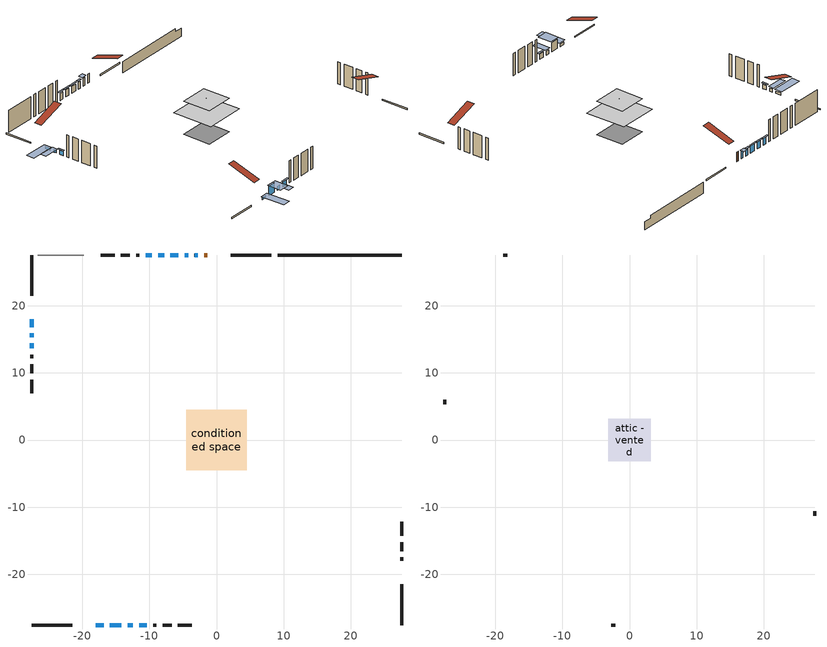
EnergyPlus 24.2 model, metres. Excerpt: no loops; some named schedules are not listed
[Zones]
conditioned space
 floor outside (Floor1 construction): -0.4,-0.4 -0.4,0.4 0.4,0.4 0.4,-0.4 z0.31
 floor adiabatic (AdiabaticFloorConstruction): -4.47,-4.47 -4.47,4.47 4.47,4.47 4.47,-4.47 z2.75
 floor foundation (Slab1 construction): -3.15,-3.15 -3.15,3.15 3.15,3.15 3.15,-3.15 z-2.13
 wall outside (RimJoist1 construction): 8.18,27.54 2.09,27.54 / -27.54,-27.54 -21.46,-27.54 / -27.54,27.54 -27.54,21.46 / 27.54,-27.54 27.54,-21.46 z0.31:0.61
 wall outside (AdiabaticWallConstruction 1): -1.4,27.54 -1.84,27.54 z0.31:2.34
 wall outside (AdiabaticWallConstruction): -2.77,27.54 -3.28,27.54 z0.31:2.04; -4.2,27.54 -4.76,27.54 / -7.79,27.54 -8.7,27.54 / -9.63,27.54 -10.55,27.54 z0.31:1.84; -5.69,27.54 -6.86,27.54 z0.31:1.83; -17.97,-27.54 -16.8,-27.54 / -27.54,17.97 -27.54,16.8 z0.31:0.84; -27.54,15.88 -27.54,15.31 z0.31:0.97; -15.87,-27.54 -14.15,-27.54 z0.31:2.37; -13.22,-27.54 -12.45,-27.54 / -27.54,14.39 -27.54,13.62 z0.31:1.23; -11.53,-27.54 -10.36,-27.54 z0.31:1.43
 wall outside (Wall1 construction): -11.47,27.54 -11.97,27.54 / -9.43,-27.54 -8.94,-27.54 / -27.54,12.7 -27.54,12.21 / 27.54,-17.97 27.54,-17.48 z0.31:5.19
 wall outside (Wall2 construction): -12.89,27.54 -14.24,27.54 / -8.01,-27.54 -6.66,-27.54 / -27.54,11.28 -27.54,9.93 / 27.54,-16.55 27.54,-15.2 z0.31:5.19
 wall outside (Wall3 construction): -15.17,27.54 -17.24,27.54 / -5.73,-27.54 -3.66,-27.54 / -27.54,9 -27.54,6.93 / 27.54,-14.27 27.54,-12.2 z0.31:5.19
 wall foundation (FoundationWall1 construction): 9.1,27.54,-2.13 9.1,27.54,0.31 25.7,27.54,0.31 25.7,27.54,-0.37 27.54,27.54,-0.37 27.54,27.54,-2.13
 wall adiabatic (Wall6 construction): -19.75,27.54 -26.62,27.54 z0.31:5.19
 window (WindowConstruction 9): -2.77,27.54 -3.28,27.54 z0.31:2.04
 window (WindowConstruction 7): -4.2,27.54 -4.76,27.54 z0.31:1.83
 window (WindowConstruction 8): -5.69,27.54 -6.86,27.54 z0.31:1.83
 window (WindowConstruction 10): -17.97,-27.54 -16.8,-27.54 z0.31:0.84
 window (WindowConstruction 11): -27.54,17.97 -27.54,16.8 z0.31:0.84
 window (WindowConstruction): -7.79,27.54 -8.7,27.54 z0.31:1.83
 window (WindowConstruction 1): -9.63,27.54 -10.55,27.54 z0.31:1.83
 window (WindowConstruction 2): -27.54,15.87 -27.54,15.32 z0.31:0.97
 window (WindowConstruction 3): -15.87,-27.54 -14.15,-27.54 z0.31:2.37
 window (WindowConstruction 4): -13.22,-27.54 -12.45,-27.54 z0.31:1.22
 window (WindowConstruction 5): -11.53,-27.54 -10.36,-27.54 z0.31:1.43
 window (WindowConstruction 6): -27.54,14.39 -27.54,13.63 z0.31:1.22
 door (Door): -1.4,27.54 -1.84,27.54 z0.31:2.34
 ceiling adiabatic (AdiabaticFloorConstruction): 4.47,-4.47 4.47,4.47 -4.47,4.47 -4.47,-4.47 z2.75
attic - vented
 floor to conditioned space (Floor2 construction Reversed): -3.15,-3.15 -3.15,3.15 3.15,3.15 3.15,-3.15 z5.19
 floor to conditioned space (Floor3 construction Reversed): -0.4,-0.4 -0.4,0.4 0.4,0.4 0.4,-0.4 z5.19
 wall outside (Wall4 construction): -18.17,27.54 -18.82,27.54 / -2.73,-27.54 -2.09,-27.54 / -27.54,6 -27.54,5.35 / 27.54,-11.27 27.54,-10.63 z0.31:5.19
 roof outside (Roof1 construction): -0.47,27.54,5.19 -0.47,21.36,7.25 1.16,21.36,7.25 1.16,27.54,5.19; -18.9,-27.54,5.19 -18.9,-21.36,7.25 -20.53,-21.36,7.25 -20.53,-27.54,5.19; -27.54,18.9,5.19 -21.36,18.9,7.25 -21.36,20.53,7.25 -27.54,20.53,5.19; 27.54,-18.9,5.19 21.36,-18.9,7.25 21.36,-20.53,7.25 27.54,-20.53,5.19
shading: -3.57,27.54 -2.47,27.54 -2.47,28.46 -3.57,28.46 z2.34; -5.06,27.54 -3.91,27.54 -3.91,27.84 -5.06,27.84 z2.13; -7.16,27.54 -5.39,27.54 -5.39,27.84 -7.16,27.84 z2.13; -16.5,-27.54 -18.27,-27.54 -18.27,-33.03 -16.5,-33.03 z1.14; -27.54,16.5 -27.54,18.27 -33.03,18.27 -33.03,16.5 z1.14; -9,27.54 -7.49,27.54 -7.49,27.84 -9,27.84 z2.13; -10.84,27.54 -9.33,27.54 -9.33,27.84 -10.84,27.84 z2.13; -27.54,15.02 -27.54,16.17 -31.2,16.17 -31.2,15.02 z1.27; -13.85,-27.54 -16.17,-27.54 -16.17,-30.6 -13.85,-30.6 z2.67; -12.16,-27.54 -13.52,-27.54 -13.52,-30.6 -12.16,-30.6 z1.52; -10.06,-27.54 -11.82,-27.54 -11.82,-27.84 -10.06,-27.84 z1.73; -27.54,13.33 -27.54,14.69 -27.84,14.69 -27.84,13.33 z1.52
[Building]
Building 1: Terrain=Suburbs
[Site:Location]
Quebec Intl AP_QC: Latitude {deg}=46.8; Longitude {deg}=-71.38; Time Zone {hr}=-5; Elevation {m}=74; Keep Site Location Information=Yes
[Site:GroundTemperature:Shallow]
0.0108218, -2.24938, -2.43038, -1.3578, 2.94801, 7.23376, 10.9493, 13.303, 13.5029, 11.5886, 7.96783, 3.81355
[Site:WaterMainsTemperature]
Calculation Method=Schedule; Temperature Schedule=mains temperature schedule
[Material] Roughness=Rough; Thermal Absorptance=0.9
Name | Thickness {m} | Conductivity {W/m-K} | Density {kg/m3} | Specific Heat {J/kg-K} | Solar Absorptance | Visible Absorptance
asphalt or fiberglass shingles | 0.00635 | 0.162714 | 1121.4 | 1465.45 | 0.4 | 0.4
ceiling loosefill ins | 0.169333 | 0.0480833 | 16.02 | 1046.75 | 0.7 | 0.7
ceiling stud and cavity | 0.1397 | 1.13333 | 65.682 | 1177.47 | 0.7 | 0.7
ceiling stud and cavity 1 | 0.1397 | 0.110038 | 65.682 | 1177.47 | 0.7 | 0.7
concrete 4.0 in. | 0.1016 | 1.803125 | 2242.8 | 837.4 | 0.7 | 0.7
concrete 8.0 in. | 0.2032 | 1.803125 | 2242.8 | 837.4 | 0.7 | 0.7
door material | 0.04445 | 0.053851 | 512.64 | 1214.23 | 0.7 | 0.7
exterior vertical ins | 0.0536725 | 0.029427 | 32.04 | 1214.23 | 0.7 | 0.7
floor covering | 0.0127 | 0.0433444 | 54.468 | 1339.84 | 0.6 | 0.6
floor rigid ins; rim joist rigid ins; wall rigid ins | 0.051816 | 0.029427 | 32.04 | 1214.23 | 0.7 | 0.7
floor rigid ins 1; wall rigid ins 2 | 0.512978 | 0.029427 | 32.04 | 1214.23 | 0.7 | 0.7
floor stud and cavity | 0.1397 | 0.084654 | 92.3553 | 1139.71 | 0.7 | 0.7
floor stud and cavity 1 | 0.1397 | 1.75129 | 37.0049 | 1207.88 | 0.7 | 0.7
furniture material conditioned space 1 | 0.1524 | 0.115458 | 640.8 | 1214.23 | 0.6 | 0.6
gypsum board | 0.0127 | 0.160291 | 801 | 837.4 | 0.6 | 0.6
gypsum board 1 | 0.0127 | 0.160291 | 801 | 837.4 | 0.7 | 0.7
osb sheathing 0.5 in. | 0.0127 | 0.115458 | 512.64 | 1214.23 | 0.7 | 0.7
osb sheathing 0.75 in. | 0.01905 | 0.115458 | 512.64 | 1214.23 | 0.7 | 0.7
osb sheathing 2.0 in. | 0.0508 | 0.115458 | 512.64 | 1214.23 | 0.7 | 0.7
rim joist stud and cavity | 0.0508 | 0.0439398 | 125.044 | 1163.47 | 0.6 | 0.6
slab rigid ins | 0.0259096 | 0.029427 | 32.04 | 1214.23 | 0.7 | 0.7
wall rigid ins 1 | 0.051816 | 0.029427 | 32.04 | 1214.23 | 0.4 | 0.4
wall stud and cavity | 0.1397 | 0.122626 | 139.0536 | 1170.24 | 0.7 | 0.7
wall stud and cavity 1 | 0.1397 | 0.143211 | 139.0536 | 1170.24 | 0.7 | 0.7
wall stud and cavity 2 | 0.1397 | 0.141173 | 139.0536 | 1170.24 | 0.7 | 0.7
wall stud and cavity 3 | 0.0889 | 6.1454 | 50.32683 | 1063.81 | 0.6 | 0.6
wall stud and cavity 4 | 0.1397 | 0.121212 | 139.0536 | 1170.24 | 0.7 | 0.7
wall stud and cavity 5 | 0.0889 | 0.380278 | 52.3479 | 1209.89 | 0.7 | 0.7
wall stud and cavity 6 | 0.0889 | 0.391764 | 83.0341 | 1211.67 | 0.7 | 0.7
wood siding | 0.0254 | 0.102417 | 544.68 | 1172.36 | 0.4 | 0.4
wood siding 1 | 0.00254 | 0.102417 | 544.68 | 1172.36 | 0.4 | 0.4
wood siding 2; wood siding 3; wood siding 4 | 0.0254 | 0.102417 | 544.68 | 1172.36 | 0.7 | 0.7
[WindowMaterial:SimpleGlazingSystem]
Name | U-Factor {W/m2-K} | Solar Heat Gain Coefficient
WindowMaterial | 3.01842 | 0.49
WindowMaterial 1 | 2.94348 | 0.59
WindowMaterial 2 | 3.068959 | 0.4
WindowMaterial 3 | 2.97754 | 0.59
WindowMaterial 4 | 3.03092 | 0.49
WindowMaterial 5 | 2.99287 | 0.55
WindowMaterial 6 | 2.99117 | 0.53
WindowMaterial 7 | 2.927009 | 0.61
WindowMaterial 8 | 2.97981 | 0.61
WindowMaterial 9 | 3.03035 | 0.47
[Construction]
AdiabaticFloorConstruction: floor stud and cavity 1, floor rigid ins 1, osb sheathing 0.75 in., floor covering
AdiabaticWallConstruction: wood siding 3, wall rigid ins 2, wall stud and cavity 5, gypsum board
AdiabaticWallConstruction 1: wood siding 4, wall rigid ins 2, wall stud and cavity 5, gypsum board
Door: door material
Floor1 construction: floor stud and cavity, floor rigid ins, osb sheathing 0.75 in., floor covering
Floor2 construction Reversed: gypsum board, ceiling stud and cavity, ceiling loosefill ins
Floor3 construction Reversed: gypsum board, ceiling stud and cavity 1, ceiling loosefill ins
FoundationWall1 construction: concrete 8.0 in., gypsum board 1
furniture construction conditioned space 1: furniture material conditioned space 1
PartitionWallConstruction: gypsum board, wall stud and cavity 6, gypsum board
RimJoist1 construction: wood siding 2, rim joist rigid ins, osb sheathing 2.0 in., rim joist stud and cavity
Roof1 construction: asphalt or fiberglass shingles
Slab1 construction: slab rigid ins, concrete 4.0 in.
Wall1 construction: wood siding, wall rigid ins, osb sheathing 0.5 in., wall stud and cavity, gypsum board
Wall2 construction: wood siding, wall rigid ins, osb sheathing 0.5 in., wall stud and cavity 1, gypsum board
Wall3 construction: wood siding, wall rigid ins, osb sheathing 0.5 in., wall stud and cavity 2, gypsum board
Wall4 construction: wood siding 1, wall stud and cavity 3
Wall6 construction: wall rigid ins 1, osb sheathing 0.5 in., wall stud and cavity 4, gypsum board
WindowConstruction: WindowMaterial
WindowConstruction 1: WindowMaterial 1
WindowConstruction 10; WindowConstruction 11: WindowMaterial 9
WindowConstruction 2: WindowMaterial 2
WindowConstruction 3: WindowMaterial 3
WindowConstruction 4; WindowConstruction 6: WindowMaterial 4
WindowConstruction 5: WindowMaterial 5
WindowConstruction 7: WindowMaterial 6
WindowConstruction 8: WindowMaterial 7
WindowConstruction 9: WindowMaterial 8
[Zone] Multiplier=1; Part of Total Floor Area=Yes
Name | Volume {m3}
attic - vented | 13.5188
conditioned space | 308.3
[Space]
Name | Zone | Volume {m3}
attic - vented 1 | attic - vented | 13.5188
conditioned space 1 | conditioned space | 308.3
[ZoneInfiltration:EffectiveLeakageArea]
infil attic - vented 1: Zone or Space=attic - vented 1; Schedule=Always On Discrete; Effective Air Leakage Area {cm2}=1490.58; Stack Coefficient=0.000482571; Wind Coefficient=1.48423e-05
[ZoneMixing]
whole house fan mix: Zone or Space=attic - vented; Schedule=Always On Continuous; Design Flow Rate Calculation Method=Flow/Zone; Design Flow Rate {m3/s}=0; Source Zone or Space=conditioned space
[SurfaceProperty:ExposedFoundationPerimeter]
Slab1: Exposed Perimeter Calculation Method=TotalExposedPerimeter; Total Exposed Perimeter {m}=18.44
[InternalMass] Zone or ZoneList=conditioned space; Space or SpaceList=conditioned space 1
Name | Construction | Surface Area {m2}
furniture mass conditioned space 1 | furniture construction conditioned space 1 | 48.188
partition wall mass | PartitionWallConstruction | 120.47
[Lights]
interior lighting: Zone or ZoneList or Space or SpaceList=conditioned space 1; Schedule=interior lighting schedule; Design Level Calculation Method=LightingLevel; Lighting Level {W}=343.2; Return Air Fraction=0; Fraction Radiant=0.6; Fraction Visible=0.2; Fraction Replaceable=1
[People]
occupants: Zone or ZoneList or Space or SpaceList=conditioned space 1; Number of People Schedule=occupants schedule; Number of People Calculation Method=People; Number of People=3; Fraction Radiant=0.314171; Sensible Heat Fraction=0.56303; Activity Level Schedule=occupants activity schedule; Carbon Dioxide Generation Rate {m3/s-W}=0; Enable ASHRAE 55 Comfort Warnings=No; Mean Radiant Temperature Calculation Type=EnclosureAveraged
[ElectricEquipment] Zone or ZoneList or Space or SpaceList=conditioned space 1; Design Level Calculation Method=EquipmentLevel
Name | Schedule | Design Level {W} | Fraction Latent | Fraction Radiant | Fraction Lost
clothes dryer | clothes dryer schedule | 140.772 | 0.015 | 0.081 | 0.85
clothes washer | clothes washer schedule | 32.1985 | 0.03 | 0.162 | 0.7
cooking range | cooking range schedule | 208.969 | 0.08 | 0.432 | 0.2
dishwasher | dishwasher schedule | 66.8632 | 0.3 | 0.18 | 0.4
fridge | fridge schedule | 72.9452 | 0 | 0.6 | 0
mech vent bath fan 0 | mech vent bath fan 0 schedule | 25.1 | 0 | 0 | 1
mech vent house fan | mech vent house fan schedule | 0 | 0 | 0 | 1
mech vent house fan cfis | mech vent house fan cfis schedule | 0 | 0 | 0 | 0
mech vent range fan 0 | mech vent range fan 0 schedule | 57 | 0 | 0 | 1
misc plug loads | misc plug loads schedule | 494.7 | 0.045 | 0.513 | 0.1
whole house fan | Always On Discrete | 0 | 0 | 0 | 1
[OtherEquipment] Zone or ZoneList or Space or SpaceList=conditioned space 1; Design Level Calculation Method=EquipmentLevel
Name | Fuel Type | Schedule | Design Level {W} | Fraction Latent | Fraction Radiant | Fraction Lost
clothes dryer 1 | Electricity | clothes dryer schedule | 0 | 0.015 | 0.081 | 0.85
cooking range 1 | Electricity | cooking range schedule | 0 | 0.08 | 0.432 | 0.2
general water use latent | None | general water use schedule | 59.3978 | 1 | 0 | 0
general water use sensible | None | general water use schedule | -58.539 | 0 | 0.6 | 0
mech vent house fan latent load | None | Always On Discrete | 0 | 1 | 0 | 0
mech vent house fan sensible load | None | Always On Discrete | 0 | 0 | 0 | 0
water heater energy adjustment1 | Electricity | Always On Discrete | 0.01 | 0 | 0 | 1
[ZoneInfiltration:DesignFlowRate] Zone or ZoneList or Space or SpaceList=conditioned space 1; Schedule=Always On Discrete; Design Flow Rate Calculation Method=Flow/Zone; Design Flow Rate {m3/s}=0
infil flow; natural vent flow; whole house fan flow
[ZoneControl:Thermostat]
conditioned space Thermostat: Zone or ZoneList=conditioned space; Control Type Schedule=conditioned space Thermostat Schedule; Control 1=conditioned space temperature setpoint; Temperature Difference Between Cutout And Setpoint {deltaC}=0
[ThermostatSetpoint:DualSetpoint]
conditioned space temperature setpoint: Heating Setpoint Temperature Schedule=heating setpoint; Cooling Setpoint Temperature Schedule=cooling setpoint
[Zone equipment]
conditioned space: electric baseboard
[Foundation:Kiva]
Foundation Kiva 1: Initial Indoor Air Temperature {C}=18; Wall Height Above Grade {m}=0.309982; Wall Depth Below Slab {m}=0.2032; Custom Block Material Name 1=exterior vertical ins; Custom Block Depth 1 {m}=2.43998; Custom Block X Position 1 {m}=0.2159; Custom Block Z Position 1 {m}=0
[Foundation:Kiva:Settings]
Soil Conductivity {W/m-K}=0.849921; Soil Density {kg/m3}=1842.3; Soil Specific Heat {J/kg-K}=418.7; Ground Solar Absorptivity=0.9; Ground Thermal Absorptivity=0.9; Ground Surface Roughness {m}=0.03; Far-Field Width {m}=40; Deep-Ground Boundary Condition=ZeroFlux; Deep-Ground Depth {m}=40; Minimum Cell Dimension {m}=0.2; Maximum Cell Growth Coefficient=3; Simulation Timestep=Timestep
[Exterior:Lights]
exterior lighting: Schedule=exterior lighting schedule; Design Level {W}=75.6
[EnergyManagementSystem:Sensor] Output:Variable or Output:Meter Index Key=conditioned space
Name | Output:Variable or Output:Meter
conditioned_space_clg_unmet_s | Zone Cooling Setpoint Not Met Time
conditioned_space_htg_unmet_s | Zone Heating Setpoint Not Met Time
fridge_tin_s; tin_s; tin_s_1 | Zone Mean Air Temperature
tout_s | Zone Outdoor Air Drybulb Temperature
win_s | Zone Air Humidity Ratio
[Schedule:Constant]
Name | Hourly Value
Always On Continuous; mech vent house fan schedule; mech vent house fan cfis schedule; Always On Discrete | 1
occupants activity schedule | 117.228
fridge schedule | 0
[Schedule:Week:Daily]
interior lighting schedule Week Rule - Jan1-Jan27: interior lighting schedule day, interior lighting schedule day, interior lighting schedule day, interior lighting schedule day, interior lighting schedule day, interior lighting schedule day, interior lighting schedule day, interior lighting schedule default day, interior lighting schedule default day, interior lighting schedule default day, interior lighting schedule default day, interior lighting schedule default day
interior lighting schedule Week Rule - Jan28-Feb3: interior lighting schedule day, interior lighting schedule day, interior lighting schedule day, interior lighting schedule day, interior lighting schedule day 1, interior lighting schedule day 1, interior lighting schedule day 1, interior lighting schedule default day, interior lighting schedule default day, interior lighting schedule default day, interior lighting schedule default day, interior lighting schedule default day
interior lighting schedule Week Rule - Feb4-Feb24: interior lighting schedule day 1, interior lighting schedule day 1, interior lighting schedule day 1, interior lighting schedule day 1, interior lighting schedule day 1, interior lighting schedule day 1, interior lighting schedule day 1, interior lighting schedule default day, interior lighting schedule default day, interior lighting schedule default day, interior lighting schedule default day, interior lighting schedule default day
interior lighting schedule Week Rule - Feb25-Mar3: interior lighting schedule day 1, interior lighting schedule day 1, interior lighting schedule day 1, interior lighting schedule day 1, interior lighting schedule day 2, interior lighting schedule day 2, interior lighting schedule day 2, interior lighting schedule default day, interior lighting schedule default day, interior lighting schedule default day, interior lighting schedule default day, interior lighting schedule default day
interior lighting schedule Week Rule - Mar4-Mar31: interior lighting schedule day 2, interior lighting schedule day 2, interior lighting schedule day 2, interior lighting schedule day 2, interior lighting schedule day 2, interior lighting schedule day 2, interior lighting schedule day 2, interior lighting schedule default day, interior lighting schedule default day, interior lighting schedule default day, interior lighting schedule default day, interior lighting schedule default day
interior lighting schedule Week Rule - Apr1-Apr28: interior lighting schedule day 3, interior lighting schedule day 3, interior lighting schedule day 3, interior lighting schedule day 3, interior lighting schedule day 3, interior lighting schedule day 3, interior lighting schedule day 3, interior lighting schedule default day, interior lighting schedule default day, interior lighting schedule default day, interior lighting schedule default day, interior lighting schedule default day
interior lighting schedule Week Rule - Apr29-May5: interior lighting schedule day 3, interior lighting schedule day 3, interior lighting schedule day 4, interior lighting schedule day 4, interior lighting schedule day 4, interior lighting schedule day 4, interior lighting schedule day 4, interior lighting schedule default day, interior lighting schedule default day, interior lighting schedule default day, interior lighting schedule default day, interior lighting schedule default day
interior lighting schedule Week Rule - May6-May26: interior lighting schedule day 4, interior lighting schedule day 4, interior lighting schedule day 4, interior lighting schedule day 4, interior lighting schedule day 4, interior lighting schedule day 4, interior lighting schedule day 4, interior lighting schedule default day, interior lighting schedule default day, interior lighting schedule default day, interior lighting schedule default day, interior lighting schedule default day
interior lighting schedule Week Rule - May27-Jun2: interior lighting schedule day 4, interior lighting schedule day 4, interior lighting schedule day 4, interior lighting schedule day 4, interior lighting schedule day 4, interior lighting schedule day 5, interior lighting schedule day 5, interior lighting schedule default day, interior lighting schedule default day, interior lighting schedule default day, interior lighting schedule default day, interior lighting schedule default day
interior lighting schedule Week Rule - Jun3-Jun30: interior lighting schedule day 5, interior lighting schedule day 5, interior lighting schedule day 5, interior lighting schedule day 5, interior lighting schedule day 5, interior lighting schedule day 5, interior lighting schedule day 5, interior lighting schedule default day, interior lighting schedule default day, interior lighting schedule default day, interior lighting schedule default day, interior lighting schedule default day
interior lighting schedule Week Rule - Jul1-Jul28: interior lighting schedule day 6, interior lighting schedule day 6, interior lighting schedule day 6, interior lighting schedule day 6, interior lighting schedule day 6, interior lighting schedule day 6, interior lighting schedule day 6, interior lighting schedule default day, interior lighting schedule default day, interior lighting schedule default day, interior lighting schedule default day, interior lighting schedule default day
interior lighting schedule Week Rule - Jul29-Aug4: interior lighting schedule day 6, interior lighting schedule day 6, interior lighting schedule day 6, interior lighting schedule day 7, interior lighting schedule day 7, interior lighting schedule day 7, interior lighting schedule day 7, interior lighting schedule default day, interior lighting schedule default day, interior lighting schedule default day, interior lighting schedule default day, interior lighting schedule default day
interior lighting schedule Week Rule - Aug5-Aug25: interior lighting schedule day 7, interior lighting schedule day 7, interior lighting schedule day 7, interior lighting schedule day 7, interior lighting schedule day 7, interior lighting schedule day 7, interior lighting schedule day 7, interior lighting schedule default day, interior lighting schedule default day, interior lighting schedule default day, interior lighting schedule default day, interior lighting schedule default day
interior lighting schedule Week Rule - Aug26-Sep1: interior lighting schedule day 7, interior lighting schedule day 7, interior lighting schedule day 7, interior lighting schedule day 7, interior lighting schedule day 7, interior lighting schedule day 7, interior lighting schedule day 8, interior lighting schedule default day, interior lighting schedule default day, interior lighting schedule default day, interior lighting schedule default day, interior lighting schedule default day
interior lighting schedule Week Rule - Sep2-Sep29: interior lighting schedule day 8, interior lighting schedule day 8, interior lighting schedule day 8, interior lighting schedule day 8, interior lighting schedule day 8, interior lighting schedule day 8, interior lighting schedule day 8, interior lighting schedule default day, interior lighting schedule default day, interior lighting schedule default day, interior lighting schedule default day, interior lighting schedule default day
interior lighting schedule Week Rule - Sep30-Oct6: interior lighting schedule day 8, interior lighting schedule day 9, interior lighting schedule day 9, interior lighting schedule day 9, interior lighting schedule day 9, interior lighting schedule day 9, interior lighting schedule day 9, interior lighting schedule default day, interior lighting schedule default day, interior lighting schedule default day, interior lighting schedule default day, interior lighting schedule default day
interior lighting schedule Week Rule - Oct7-Oct27: interior lighting schedule day 9, interior lighting schedule day 9, interior lighting schedule day 9, interior lighting schedule day 9, interior lighting schedule day 9, interior lighting schedule day 9, interior lighting schedule day 9, interior lighting schedule default day, interior lighting schedule default day, interior lighting schedule default day, interior lighting schedule default day, interior lighting schedule default day
interior lighting schedule Week Rule - Oct28-Nov3: interior lighting schedule day 9, interior lighting schedule day 9, interior lighting schedule day 9, interior lighting schedule day 9, interior lighting schedule day 10, interior lighting schedule day 10, interior lighting schedule day 10, interior lighting schedule default day, interior lighting schedule default day, interior lighting schedule default day, interior lighting schedule default day, interior lighting schedule default day
interior lighting schedule Week Rule - Nov4-Nov24: interior lighting schedule day 10, interior lighting schedule day 10, interior lighting schedule day 10, interior lighting schedule day 10, interior lighting schedule day 10, interior lighting schedule day 10, interior lighting schedule day 10, interior lighting schedule default day, interior lighting schedule default day, interior lighting schedule default day, interior lighting schedule default day, interior lighting schedule default day
interior lighting schedule Week Rule - Nov25-Dec1: interior lighting schedule day 10, interior lighting schedule day 10, interior lighting schedule day 10, interior lighting schedule day 10, interior lighting schedule day 10, interior lighting schedule day 10, interior lighting schedule day 11, interior lighting schedule default day, interior lighting schedule default day, interior lighting schedule default day, interior lighting schedule default day, interior lighting schedule default day
interior lighting schedule Week Rule - Dec2-Dec31: interior lighting schedule day 11, interior lighting schedule day 11, interior lighting schedule day 11, interior lighting schedule day 11, interior lighting schedule day 11, interior lighting schedule day 11, interior lighting schedule day 11, interior lighting schedule default day, interior lighting schedule default day, interior lighting schedule default day, interior lighting schedule default day, interior lighting schedule default day
occupants schedule Week Rule - Jan1-Dec31: occupants schedule day, occupants schedule day, occupants schedule day, occupants schedule day, occupants schedule day, occupants schedule day, occupants schedule day, occupants schedule default day, occupants schedule default day, occupants schedule default day, occupants schedule default day, occupants schedule default day
clothes dryer schedule Week Rule - Jan1-Dec31: clothes dryer schedule day, clothes dryer schedule day, clothes dryer schedule day, clothes dryer schedule day, clothes dryer schedule day, clothes dryer schedule day, clothes dryer schedule day, clothes dryer schedule default day, clothes dryer schedule default day, clothes dryer schedule default day, clothes dryer schedule default day, clothes dryer schedule default day
clothes washer schedule Week Rule - Jan1-Dec31: clothes washer schedule day, clothes washer schedule day, clothes washer schedule day, clothes washer schedule day, clothes washer schedule day, clothes washer schedule day, clothes washer schedule day, clothes washer schedule default day, clothes washer schedule default day, clothes washer schedule default day, clothes washer schedule default day, clothes washer schedule default day
cooking range schedule Week Rule - Jan1-Dec31: cooking range schedule day, cooking range schedule day, cooking range schedule day, cooking range schedule day, cooking range schedule day, cooking range schedule day, cooking range schedule day, cooking range schedule default day, cooking range schedule default day, cooking range schedule default day, cooking range schedule default day, cooking range schedule default day
dishwasher schedule Week Rule - Jan1-Dec31: dishwasher schedule day, dishwasher schedule day, dishwasher schedule day, dishwasher schedule day, dishwasher schedule day, dishwasher schedule day, dishwasher schedule day, dishwasher schedule default day, dishwasher schedule default day, dishwasher schedule default day, dishwasher schedule default day, dishwasher schedule default day
mech vent bath fan 0 schedule Week Rule - Jan1-Dec31: mech vent bath fan 0 schedule day, mech vent bath fan 0 schedule day, mech vent bath fan 0 schedule day, mech vent bath fan 0 schedule day, mech vent bath fan 0 schedule day, mech vent bath fan 0 schedule day, mech vent bath fan 0 schedule day, mech vent bath fan 0 schedule default day, mech vent bath fan 0 schedule default day, mech vent bath fan 0 schedule default day, mech vent bath fan 0 schedule default day, mech vent bath fan 0 schedule default day
mech vent range fan 0 schedule Week Rule - Jan1-Dec31: mech vent range fan 0 schedule day, mech vent range fan 0 schedule day, mech vent range fan 0 schedule day, mech vent range fan 0 schedule day, mech vent range fan 0 schedule day, mech vent range fan 0 schedule day, mech vent range fan 0 schedule day, mech vent range fan 0 schedule default day, mech vent range fan 0 schedule default day, mech vent range fan 0 schedule default day, mech vent range fan 0 schedule default day, mech vent range fan 0 schedule default day
misc plug loads schedule Week Rule - Jan1-Dec31: misc plug loads schedule day, misc plug loads schedule day, misc plug loads schedule day, misc plug loads schedule day, misc plug loads schedule day, misc plug loads schedule day, misc plug loads schedule day, misc plug loads schedule default day, misc plug loads schedule default day, misc plug loads schedule default day, misc plug loads schedule default day, misc plug loads schedule default day
general water use schedule Week Rule - Jan1-Dec31: general water use schedule day, general water use schedule day, general water use schedule day, general water use schedule day, general water use schedule day, general water use schedule day, general water use schedule day, general water use schedule default day, general water use schedule default day, general water use schedule default day, general water use schedule default day, general water use schedule default day
exterior lighting schedule Week Rule - Jan1-Jan27: exterior lighting schedule day, exterior lighting schedule day, exterior lighting schedule day, exterior lighting schedule day, exterior lighting schedule day, exterior lighting schedule day, exterior lighting schedule day, exterior lighting schedule default day, exterior lighting schedule default day, exterior lighting schedule default day, exterior lighting schedule default day, exterior lighting schedule default day
exterior lighting schedule Week Rule - Jan28-Feb3: exterior lighting schedule day, exterior lighting schedule day, exterior lighting schedule day, exterior lighting schedule day, exterior lighting schedule day 1, exterior lighting schedule day 1, exterior lighting schedule day 1, exterior lighting schedule default day, exterior lighting schedule default day, exterior lighting schedule default day, exterior lighting schedule default day, exterior lighting schedule default day
exterior lighting schedule Week Rule - Feb4-Feb24: exterior lighting schedule day 1, exterior lighting schedule day 1, exterior lighting schedule day 1, exterior lighting schedule day 1, exterior lighting schedule day 1, exterior lighting schedule day 1, exterior lighting schedule day 1, exterior lighting schedule default day, exterior lighting schedule default day, exterior lighting schedule default day, exterior lighting schedule default day, exterior lighting schedule default day
exterior lighting schedule Week Rule - Feb25-Mar3: exterior lighting schedule day 1, exterior lighting schedule day 1, exterior lighting schedule day 1, exterior lighting schedule day 1, exterior lighting schedule day 2, exterior lighting schedule day 2, exterior lighting schedule day 2, exterior lighting schedule default day, exterior lighting schedule default day, exterior lighting schedule default day, exterior lighting schedule default day, exterior lighting schedule default day
exterior lighting schedule Week Rule - Mar4-Mar31: exterior lighting schedule day 2, exterior lighting schedule day 2, exterior lighting schedule day 2, exterior lighting schedule day 2, exterior lighting schedule day 2, exterior lighting schedule day 2, exterior lighting schedule day 2, exterior lighting schedule default day, exterior lighting schedule default day, exterior lighting schedule default day, exterior lighting schedule default day, exterior lighting schedule default day
exterior lighting schedule Week Rule - Apr1-Apr28: exterior lighting schedule day 3, exterior lighting schedule day 3, exterior lighting schedule day 3, exterior lighting schedule day 3, exterior lighting schedule day 3, exterior lighting schedule day 3, exterior lighting schedule day 3, exterior lighting schedule default day, exterior lighting schedule default day, exterior lighting schedule default day, exterior lighting schedule default day, exterior lighting schedule default day
exterior lighting schedule Week Rule - Apr29-May5: exterior lighting schedule day 3, exterior lighting schedule day 3, exterior lighting schedule day 4, exterior lighting schedule day 4, exterior lighting schedule day 4, exterior lighting schedule day 4, exterior lighting schedule day 4, exterior lighting schedule default day, exterior lighting schedule default day, exterior lighting schedule default day, exterior lighting schedule default day, exterior lighting schedule default day
exterior lighting schedule Week Rule - May6-May26: exterior lighting schedule day 4, exterior lighting schedule day 4, exterior lighting schedule day 4, exterior lighting schedule day 4, exterior lighting schedule day 4, exterior lighting schedule day 4, exterior lighting schedule day 4, exterior lighting schedule default day, exterior lighting schedule default day, exterior lighting schedule default day, exterior lighting schedule default day, exterior lighting schedule default day
exterior lighting schedule Week Rule - May27-Jun2: exterior lighting schedule day 4, exterior lighting schedule day 4, exterior lighting schedule day 4, exterior lighting schedule day 4, exterior lighting schedule day 4, exterior lighting schedule day 5, exterior lighting schedule day 5, exterior lighting schedule default day, exterior lighting schedule default day, exterior lighting schedule default day, exterior lighting schedule default day, exterior lighting schedule default day
exterior lighting schedule Week Rule - Jun3-Jun30: exterior lighting schedule day 5, exterior lighting schedule day 5, exterior lighting schedule day 5, exterior lighting schedule day 5, exterior lighting schedule day 5, exterior lighting schedule day 5, exterior lighting schedule day 5, exterior lighting schedule default day, exterior lighting schedule default day, exterior lighting schedule default day, exterior lighting schedule default day, exterior lighting schedule default day
[Schedule:Year]
interior lighting schedule: interior lighting schedule Week Rule - Jan1-Jan27, 1, 1, 1, 27, interior lighting schedule Week Rule - Jan28-Feb3, 1, 28, 2, 3, interior lighting schedule Week Rule - Feb4-Feb24, 2, 4, 2, 24, interior lighting schedule Week Rule - Feb25-Mar3, 2, 25, 3, 3, interior lighting schedule Week Rule - Mar4-Mar31, 3, 4, 3, 31, interior lighting schedule Week Rule - Apr1-Apr28, 4, 1, 4, 28, interior lighting schedule Week Rule - Apr29-May5, 4, 29, 5, 5, interior lighting schedule Week Rule - May6-May26, 5, 6, 5, 26, interior lighting schedule Week Rule - May27-Jun2, 5, 27, 6, 2, interior lighting schedule Week Rule - Jun3-Jun30, 6, 3, 6, 30, interior lighting schedule Week Rule - Jul1-Jul28, 7, 1, 7, 28, interior lighting schedule Week Rule - Jul29-Aug4, 7, 29, 8, 4, interior lighting schedule Week Rule - Aug5-Aug25, 8, 5, 8, 25, interior lighting schedule Week Rule - Aug26-Sep1, 8, 26, 9, 1, interior lighting schedule Week Rule - Sep2-Sep29, 9, 2, 9, 29, interior lighting schedule Week Rule - Sep30-Oct6, 9, 30, 10, 6, interior lighting schedule Week Rule - Oct7-Oct27, 10, 7, 10, 27, interior lighting schedule Week Rule - Oct28-Nov3, 10, 28, 11, 3, interior lighting schedule Week Rule - Nov4-Nov24, 11, 4, 11, 24, interior lighting schedule Week Rule - Nov25-Dec1, 11, 25, 12, 1, interior lighting schedule Week Rule - Dec2-Dec31, 12, 2, 12, 31
occupants schedule: occupants schedule Week Rule - Jan1-Dec31, 1, 1, 12, 31
clothes dryer schedule: clothes dryer schedule Week Rule - Jan1-Dec31, 1, 1, 12, 31
clothes washer schedule: clothes washer schedule Week Rule - Jan1-Dec31, 1, 1, 12, 31
cooking range schedule: cooking range schedule Week Rule - Jan1-Dec31, 1, 1, 12, 31
dishwasher schedule: dishwasher schedule Week Rule - Jan1-Dec31, 1, 1, 12, 31
mech vent bath fan 0 schedule: mech vent bath fan 0 schedule Week Rule - Jan1-Dec31, 1, 1, 12, 31
mech vent range fan 0 schedule: mech vent range fan 0 schedule Week Rule - Jan1-Dec31, 1, 1, 12, 31
misc plug loads schedule: misc plug loads schedule Week Rule - Jan1-Dec31, 1, 1, 12, 31
general water use schedule: general water use schedule Week Rule - Jan1-Dec31, 1, 1, 12, 31
exterior lighting schedule: exterior lighting schedule Week Rule - Jan1-Jan27, 1, 1, 1, 27, exterior lighting schedule Week Rule - Jan28-Feb3, 1, 28, 2, 3, exterior lighting schedule Week Rule - Feb4-Feb24, 2, 4, 2, 24, exterior lighting schedule Week Rule - Feb25-Mar3, 2, 25, 3, 3, exterior lighting schedule Week Rule - Mar4-Mar31, 3, 4, 3, 31, exterior lighting schedule Week Rule - Apr1-Apr28, 4, 1, 4, 28, exterior lighting schedule Week Rule - Apr29-May5, 4, 29, 5, 5, exterior lighting schedule Week Rule - May6-May26, 5, 6, 5, 26, exterior lighting schedule Week Rule - May27-Jun2, 5, 27, 6, 2, exterior lighting schedule Week Rule - Jun3-Jun30, 6, 3, 6, 30, exterior lighting schedule Week Rule - Jul1-Jul28, 7, 1, 7, 28, exterior lighting schedule Week Rule - Jul29-Aug4, 7, 29, 8, 4, exterior lighting schedule Week Rule - Aug5-Aug25, 8, 5, 8, 25, exterior lighting schedule Week Rule - Aug26-Sep1, 8, 26, 9, 1, exterior lighting schedule Week Rule - Sep2-Sep29, 9, 2, 9, 29, exterior lighting schedule Week Rule - Sep30-Oct6, 9, 30, 10, 6, exterior lighting schedule Week Rule - Oct7-Oct27, 10, 7, 10, 27, exterior lighting schedule Week Rule - Oct28-Nov3, 10, 28, 11, 3, exterior lighting schedule Week Rule - Nov4-Nov24, 11, 4, 11, 24, exterior lighting schedule Week Rule - Nov25-Dec1, 11, 25, 12, 1, exterior lighting schedule Week Rule - Dec2-Dec31, 12, 2, 12, 31
[Schedule:Compact]
conditioned space Thermostat Schedule: Through: 12/31, For: AllDays, Until: 24:00, 4
mains temperature schedule: Through: 01/01, For: AllDays, Until: 24:00, 5.175, Through: 01/02, For: AllDays, Until: 24:00, 5.10167, Through: 01/03, For: AllDays, Until: 24:00, 5.02889, Through: 01/04, For: AllDays, Until: 24:00, 4.95778, Through: 01/05, For: AllDays, Until: 24:00, 4.88778, Through: 01/06, For: AllDays, Until: 24:00, 4.81833, Through: 01/07, For: AllDays, Until: 24:00, 4.75056, Through: 01/08, For: AllDays, Until: 24:00, 4.68389, Through: 01/09, For: AllDays, Until: 24:00, 4.61833, Through: 01/10, For: AllDays, Until: 24:00, 4.55389, Through: 01/11, For: AllDays, Until: 24:00, 4.49056, Through: 01/12, For: AllDays, Until: 24:00, 4.42889, Through: 01/13, For: AllDays, Until: 24:00, 4.36778, Through: 01/14, For: AllDays, Until: 24:00, 4.30889, Through: 01/15, For: AllDays, Until: 24:00, 4.25056, Through: 01/16, For: AllDays, Until: 24:00, 4.19389, Through: 01/17, For: AllDays, Until: 24:00, 4.13833, Through: 01/18, For: AllDays, Until: 24:00, 4.08444, Through: 01/19, For: AllDays, Until: 24:00, 4.03167, Through: 01/20, For: AllDays, Until: 24:00, 3.98056, Through: 01/21, For: AllDays, Until: 24:00, 3.93056, Through: 01/22, For: AllDays, Until: 24:00, 3.88222, Through: 01/23, For: AllDays, Until: 24:00, 3.835, Through: 01/24, For: AllDays, Until: 24:00, 3.78944, Through: 01/25, For: AllDays, Until: 24:00, 3.74556, Through: 01/26, For: AllDays, Until: 24:00, 3.70278, Through: 01/27, For: AllDays, Until: 24:00, 3.66167, Through: 01/28, For: AllDays, Until: 24:00, 3.62167, Through: 01/29, For: AllDays, Until: 24:00, 3.58389, Through: 01/30, For: AllDays, Until: 24:00, 3.54722, Through: 01/31, For: AllDays, Until: 24:00, 3.51167, Through: 02/01, For: AllDays, Until: 24:00, 3.47833, Through: 02/02, For: AllDays, Until: 24:00, 3.44611, Through: 02/03, For: AllDays, Until: 24:00, 3.41556, Through: 02/04, For: AllDays, Until: 24:00, 3.38667, Through: 02/05, For: AllDays, Until: 24:00, 3.35944, Through: 02/06, For: AllDays, Until: 24:00, 3.33389, Through: 02/07, For: AllDays, Until: 24:00, 3.30944, Through: 02/08, For: AllDays, Until: 24:00, 3.28667, Through: 02/09, For: AllDays, Until: 24:00, 3.26611, Through: 02/10, For: AllDays, Until: 24:00, 3.24667, Through: 02/11, For: AllDays, Until: 24:00, 3.22889, Through: 02/12, For: AllDays, Until: 24:00, 3.21278, Through: 02/13, For: AllDays, Until: 24:00, 3.19833, Through: 02/14, For: AllDays, Until: 24:00, 3.18556, Through: 02/15, For: AllDays, Until: 24:00, 3.17389, Through: 02/16, For: AllDays, Until: 24:00, 3.16444, Through: 02/17, For: AllDays, Until: 24:00, 3.15667, Through: 02/18, For: AllDays, Until: 24:00, 3.15056, Through: 02/19, For: AllDays, Until: 24:00, 3.14556, Through: 02/20, For: AllDays, Until: 24:00, 3.14278, Through: 02/21, For: AllDays, Until: 24:00, 3.14111, Through: 02/22, For: AllDays, Until: 24:00, 3.14167, Through: 02/23, For: AllDays, Until: 24:00, 3.14333, Through: 02/24, For: AllDays, Until: 24:00, 3.14722, Through: 02/25, For: AllDays, Until: 24:00, 3.15222, Through: 02/26, For: AllDays, Until: 24:00, 3.15944, Through: 02/27, For: AllDays, Until: 24:00, 3.16778, Through: 02/28, For: AllDays, Until: 24:00, 3.17778, Through: 03/01, For: AllDays, Until: 24:00, 3.18944, Through: 03/02, For: AllDays, Until: 24:00, 3.20333, Through: 03/03, For: AllDays, Until: 24:00, 3.21833, Through: 03/04, For: AllDays, Until: 24:00, 3.235, Through: 03/05, For: AllDays, Until: 24:00, 3.25333, Through: 03/06, For: AllDays, Until: 24:00, 3.27333, Through: 03/07, For: AllDays, Until: 24:00, 3.29444, Through: 03/08, For: AllDays, Until: 24:00, 3.31778, Through: 03/09, For: AllDays, Until: 24:00, 3.34222, Through: 03/10, For: AllDays, Until: 24:00, 3.36889, Through: 03/11, For: AllDays, Until: 24:00, 3.39667, Through: 03/12, For: AllDays, Until: 24:00, 3.42611, Through: 03/13, For: AllDays, Until: 24:00, 3.45722, Through: 03/14, For: AllDays, Until: 24:00, 3.49, Through: 03/15, For: AllDays, Until: 24:00, 3.52389, Through: 03/16, For: AllDays, Until: 24:00, 3.55944, Through: 03/17, For: AllDays, Until: 24:00, 3.59667, Through: 03/18, For: AllDays, Until: 24:00, 3.63556, Through: 03/19, For: AllDays, Until: 24:00, 3.67556, Through: 03/20, For: AllDays, Until: 24:00, 3.71722, Through: 03/21, For: AllDays, Until: 24:00, 3.76056, Through: 03/22, For: AllDays, Until: 24:00, 3.80556, Through: 03/23, For: AllDays, Until: 24:00, 3.85111, Through: 03/24, For: AllDays, Until: 24:00, 3.89889, Through: 03/25, For: AllDays, Until: 24:00, 3.94778, Through: 03/26, For: AllDays, Until: 24:00, 3.99833, Through: 03/27, For: AllDays, Until: 24:00, 4.05, Through: 03/28, For: AllDays, Until: 24:00, 4.10333, Through: 03/29, For: AllDays, Until: 24:00, 4.15778, Through: 03/30, For: AllDays, Until: 24:00, 4.21333, Through: 03/31, For: AllDays, Until: 24:00, 4.27056, Through: 04/01, For: AllDays, Until: 24:00, 4.32944, Through: 04/02, For: AllDays, Until: 24:00, 4.38889, Through: 04/03, For: AllDays, Until: 24:00, 4.45, Through: 04/04, For: AllDays, Until: 24:00, 4.51222, Through: 04/05, For: AllDays, Until: 24:00, 4.57611, Through: 04/06, For: AllDays, Until: 24:00, 4.64056, Through: 04/07, For: AllDays, Until: 24:00, 4.70667, Through: 04/08, For: AllDays, Until: 24:00, 4.77389, Through: 04/09, For: AllDays, Until: 24:00, 4.84222, Through: 04/10, For: AllDays, Until: 24:00, 4.91167, Through: 04/11, For: AllDays, Until: 24:00, 4.98278, Through: 04/12, For: AllDays, Until: 24:00, 5.05444, Through: 04/13, For: AllDays, Until: 24:00, 5.12722, Through: 04/14, For: AllDays, Until: 24:00, 5.20111, Through: 04/15, For: AllDays, Until: 24:00, 5.27611, Through: 04/16, For: AllDays, Until: 24:00, 5.35167, Through: 04/17, For: AllDays, Until: 24:00, 5.42889, Through: 04/18, For: AllDays, Until: 24:00, 5.50667, Through: 04/19, For: AllDays, Until: 24:00, 5.58556, Through: 04/20, For: AllDays, Until: 24:00, 5.665, Through: 04/21, For: AllDays, Until: 24:00, 5.74611, Through: 04/22, For: AllDays, Until: 24:00, 5.82722, Through: 04/23, For: AllDays, Until: 24:00, 5.91, Through: 04/24, For: AllDays, Until: 24:00, 5.99278, Through: 04/25, For: AllDays, Until: 24:00, 6.07722, Through: 04/26, For: AllDays, Until: 24:00, 6.16167, Through: 04/27, For: AllDays, Until: 24:00, 6.24722, Through: 04/28, For: AllDays, Until: 24:00, 6.33389, Through: 04/29, For: AllDays, Until: 24:00, 6.42056, Through: 04/30, For: AllDays, Until: 24:00, 6.50833, Through: 05/01, For: AllDays, Until: 24:00, 6.59667, Through: 05/02, For: AllDays, Until: 24:00, 6.68556, Through: 05/03, For: AllDays, Until: 24:00, 6.775, Through: 05/04, For: AllDays, Until: 24:00, 6.86556, Through: 05/05, For: AllDays, Until: 24:00, 6.95611, Through: 05/06, For: AllDays, Until: 24:00, 7.04722, Through: 05/07, For: AllDays, Until: 24:00, 7.13889, Through: 05/08, For: AllDays, Until: 24:00, 7.23111, Through: 05/09, For: AllDays, Until: 24:00, 7.32333, Through: 05/10, For: AllDays, Until: 24:00, 7.41667, Through: 05/11, For: AllDays, Until: 24:00, 7.51, Through: 05/12, For: AllDays, Until: 24:00, 7.60389, Through: 05/13, For: AllDays, Until: 24:00, 7.69778, Through: 05/14, For: AllDays, Until: 24:00, 7.79222, Through: 05/15, For: AllDays, Until: 24:00, 7.88667, Through: 05/16, For: AllDays, Until: 24:00, 7.98167, Through: 05/17, For: AllDays, Until: 24:00, 8.07667, Through: 05/18, For: AllDays, Until: 24:00, 8.17167, Through: 05/19, For: AllDays, Until: 24:00, 8.26722, Through: 05/20, For: AllDays, Until: 24:00, 8.36278, Through: 05/21, For: AllDays, Until: 24:00, 8.45833, Through: 05/22, For: AllDays, Until: 24:00, 8.55444, Through: 05/23, For: AllDays, Until: 24:00, 8.65, Through: 05/24, For: AllDays, Until: 24:00, 8.74611, Through: 05/25, For: AllDays, Until: 24:00, 8.84167, Through: 05/26, For: AllDays, Until: 24:00, 8.93722, Through: 05/27, For: AllDays, Until: 24:00, 9.03333, Through: 05/28, For: AllDays, Until: 24:00, 9.12889, Through: 05/29, For: AllDays, Until: 24:00, 9.22389, Through: 05/30, For: AllDays, Until: 24:00, 9.31944, Through: 05/31, For: AllDays, Until: 24:00, 9.41444, Through: 06/01, For: AllDays, Until: 24:00, 9.50944, Through: 06/02, For: AllDays, Until: 24:00, 9.60389, Through: 06/03, For: AllDays, Until: 24:00, 9.69833, Through: 06/04, For: AllDays, Until: 24:00, 9.79278, Through: 06/05, For: AllDays, Until: 24:00, 9.88667, Through: 06/06, For: AllDays, Until: 24:00, 9.98, Through: 06/07, For: AllDays, Until: 24:00, 10.0728, Through: 06/08, For: AllDays, Until: 24:00, 10.1656, Through: 06/09, For: AllDays, Until: 24:00, 10.2578, Through: 06/10, For: AllDays, Until: 24:00, 10.3494, Through: 06/11, For: AllDays, Until: 24:00, 10.4411, Through: 06/12, For: AllDays, Until: 24:00, 10.5317, Through: 06/13, For: AllDays, Until: 24:00, 10.6222, Through: 06/14, For: AllDays, Until: 24:00, 10.7117, Through: 06/15, For: AllDays, Until: 24:00, 10.8006, Through: 06/16, For: AllDays, Until: 24:00, 10.8889, Through: 06/17, For: AllDays, Until: 24:00, 10.9772, Through: 06/18, For: AllDays, Until: 24:00, 11.0639, Through: 06/19, For: AllDays, Until: 24:00, 11.1506, Through: 06/20, For: AllDays, Until: 24:00, 11.2361, Through: 06/21, For: AllDays, Until: 24:00, 11.3211, Through: 06/22, For: AllDays, Until: 24:00, 11.4056, Through: 06/23, For: AllDays, Until: 24:00, 11.4889, Through: 06/24, For: AllDays, Until: 24:00, 11.5711, Through: 06/25, For: AllDays, Until: 24:00, 11.6533, Through: 06/26, For: AllDays, Until: 24:00, 11.7339, Through: 06/27, For: AllDays, Until: 24:00, 11.8139, Through: 06/28, For: AllDays, Until: 24:00, 11.8928, Through: 06/29, For: AllDays, Until: 24:00, 11.9711, Through: 06/30, For: AllDays, Until: 24:00, 12.0483, Through: 07/01, For: AllDays, Until: 24:00, 12.1244, Through: 07/02, For: AllDays, Until: 24:00, 12.1994, Through: 07/03, For: AllDays, Until: 24:00, 12.2733, Through: 07/04, For: AllDays, Until: 24:00, 12.3467, Through: 07/05, For: AllDays, Until: 24:00, 12.4183, Through: 07/06, For: AllDays, Until: 24:00, 12.4894, Through: 07/07, For: AllDays, Until: 24:00, 12.5589, Through: 07/08, For: AllDays, Until: 24:00, 12.6278, Through: 07/09, For: AllDays, Until: 24:00, 12.695, Through: 07/10, For: AllDays, Until: 24:00, 12.7617, Through: 07/11, For: AllDays, Until: 24:00, 12.8267, Through: 07/12, For: AllDays, Until: 24:00, 12.8906, Through: 07/13, For: AllDays, Until: 24:00, 12.9528, Through: 07/14, For: AllDays, Until: 24:00, 13.0144, Through: 07/15, For: AllDays, Until: 24:00, 13.0744, Through: 07/16, For: AllDays, Until: 24:00, 13.1333, Through: 07/17, For: AllDays, Until: 24:00, 13.1906, Through: 07/18, For: AllDays, Until: 24:00, 13.2467, Through: 07/19, For: AllDays, Until: 24:00, 13.3017, Through: 07/20, For: AllDays, Until: 24:00, 13.355, Through: 07/21, For: AllDays, Until: 24:00, 13.4072, Through: 07/22, For: AllDays, Until: 24:00, 13.4578, Through: 07/23, For: AllDays, Until: 24:00, 13.5067, Through: 07/24, For: AllDays, Until: 24:00, 13.5544, Through: 07/25, For: AllDays, Until: 24:00, 13.6011, Through: 07/26, For: AllDays, Until: 24:00, 13.6461, Through: 07/27, For: AllDays, Until: 24:00, 13.6894, Through: 07/28, For: AllDays, Until: 24:00, 13.7317, Through: 07/29, For: AllDays, Until: 24:00, 13.7722, Through: 07/30, For: AllDays, Until: 24:00, 13.8111, Through: 07/31, For: AllDays, Until: 24:00, 13.8489, Through: 08/01, For: AllDays, Until: 24:00, 13.8844, Through: 08/02, For: AllDays, Until: 24:00, 13.9189, Through: 08/03, For: AllDays, Until: 24:00, 13.9522, Through: 08/04, For: AllDays, Until: 24:00, 13.9833, Through: 08/05, For: AllDays, Until: 24:00, 14.0133, Through: 08/06, For: AllDays, Until: 24:00, 14.0411, Through: 08/07, For: AllDays, Until: 24:00, 14.0678, Through: 08/08, For: AllDays, Until: 24:00, 14.0933, Through: 08/09, For: AllDays, Until: 24:00, 14.1167, Through: 08/10, For: AllDays, Until: 24:00, 14.1383, Through: 08/11, For: AllDays, Until: 24:00, 14.1589, Through: 08/12, For: AllDays, Until: 24:00, 14.1772, Through: 08/13, For: AllDays, Until: 24:00, 14.1944, Through: 08/14, For: AllDays, Until: 24:00, 14.21, Through: 08/15, For: AllDays, Until: 24:00, 14.2233, Through: 08/16, For: AllDays, Until: 24:00, 14.2356, Through: 08/17, For: AllDays, Until: 24:00, 14.2461, Through: 08/18, For: AllDays, Until: 24:00, 14.255, Through: 08/19, For: AllDays, Until: 24:00, 14.2622, Through: 08/20, For: AllDays, Until: 24:00, 14.2678, Through: 08/21, For: AllDays, Until: 24:00, 14.2717, Through: 08/22, For: AllDays, Until: 24:00, 14.2739, Through: 08/23, For: AllDays, Until: 24:00, 14.2744, Through: 08/24, For: AllDays, Until: 24:00, 14.2733, Through: 08/25, For: AllDays, Until: 24:00, 14.2711, Through: 08/26, For: AllDays, Until: 24:00, 14.2667, Through: 08/27, For: AllDays, Until: 24:00, 14.2606, Through: 08/28, For: AllDays, Until: 24:00, 14.2528, Through: 08/29, For: AllDays, Until: 24:00, 14.2439, Through: 08/30, For: AllDays, Until: 24:00, 14.2328, Through: 08/31, For: AllDays, Until: 24:00, 14.2206, Through: 09/01, For: AllDays, Until: 24:00, 14.2061, Through: 09/02, For: AllDays, Until: 24:00, 14.1906, Through: 09/03, For: AllDays, Until: 24:00, 14.1728, Through: 09/04, For: AllDays, Until: 24:00, 14.1539, Through: 09/05, For: AllDays, Until: 24:00, 14.1333, Through: 09/06, For: AllDays, Until: 24:00, 14.1111, Through: 09/07, For: AllDays, Until: 24:00, 14.0872, Through: 09/08, For: AllDays, Until: 24:00, 14.0617, Through: 09/09, For: AllDays, Until: 24:00, 14.035, Through: 09/10, For: AllDays, Until: 24:00, 14.0061, Through: 09/11, For: AllDays, Until: 24:00, 13.9761, Through: 09/12, For: AllDays, Until: 24:00, 13.9444, Through: 09/13, For: AllDays, Until: 24:00, 13.9111, Through: 09/14, For: AllDays, Until: 24:00, 13.8761, Through: 09/15, For: AllDays, Until: 24:00, 13.84, Through: 09/16, For: AllDays, Until: 24:00, 13.8022, Through: 09/17, For: AllDays, Until: 24:00, 13.7628, Through: 09/18, For: AllDays, Until: 24:00, 13.7217, Through: 09/19, For: AllDays, Until: 24:00, 13.6794, Through: 09/20, For: AllDays, Until: 24:00, 13.6356, Through: 09/21, For: AllDays, Until: 24:00, 13.59, Through: 09/22, For: AllDays, Until: 24:00, 13.5433, Through: 09/23, For: AllDays, Until: 24:00, 13.4956, Through: 09/24, For: AllDays, Until: 24:00, 13.4456, Through: 09/25, For: AllDays, Until: 24:00, 13.395, Through: 09/26, For: AllDays, Until: 24:00, 13.3422, Through: 09/27, For: AllDays, Until: 24:00, 13.2883, Through: 09/28, For: AllDays, Until: 24:00, 13.2333, Through: 09/29, For: AllDays, Until: 24:00, 13.1772, Through: 09/30, For: AllDays, Until: 24:00, 13.1194, Through: 10/01, For: AllDays, Until: 24:00, 13.06, Through: 10/02, For: AllDays, Until: 24:00, 13, Through: 10/03, For: AllDays, Until: 24:00, 12.9383, Through: 10/04, For: AllDays, Until: 24:00, 12.8756, Through: 10/05, For: AllDays, Until: 24:00, 12.8111, Through: 10/06, For: AllDays, Until: 24:00, 12.7456, Through: 10/07, For: AllDays, Until: 24:00, 12.6794, Through: 10/08, For: AllDays, Until: 24:00, 12.6117, Through: 10/09, For: AllDays, Until: 24:00, 12.5428, Through: 10/10, For: AllDays, Until: 24:00, 12.4728, Through: 10/11, For: AllDays, Until: 24:00, 12.4017, Through: 10/12, For: AllDays, Until: 24:00, 12.3294, Through: 10/13, For: AllDays, Until: 24:00, 12.2561, Through: 10/14, For: AllDays, Until: 24:00, 12.1817, Through: 10/15, For: AllDays, Until: 24:00, 12.1061, Through: 10/16, For: AllDays, Until: 24:00, 12.03, Through: 10/17, For: AllDays, Until: 24:00, 11.9528, Through: 10/18, For: AllDays, Until: 24:00, 11.8744, Through: 10/19, For: AllDays, Until: 24:00, 11.795, Through: 10/20, For: AllDays, Until: 24:00, 11.715, Through: 10/21, For: AllDays, Until: 24:00, 11.6339, Through: 10/22, For: AllDays, Until: 24:00, 11.5517, Through: 10/23, For: AllDays, Until: 24:00, 11.4689, Through: 10/24, For: AllDays, Until: 24:00, 11.3856, Through: 10/25, For: AllDays, Until: 24:00, 11.3011, Through: 10/26, For: AllDays, Until: 24:00, 11.2161, Through: 10/27, For: AllDays, Until: 24:00, 11.13, Through: 10/28, For: AllDays, Until: 24:00, 11.0433, Through: 10/29, For: AllDays, Until: 24:00, 10.9561, Through: 10/30, For: AllDays, Until: 24:00, 10.8683, Through: 10/31, For: AllDays, Until: 24:00, 10.7794, Through: 11/01, For: AllDays, Until: 24:00, 10.6906, Through: 11/02, For: AllDays, Until: 24:00, 10.6006, Through: 11/03, For: AllDays, Until: 24:00, 10.51, Through: 11/04, For: AllDays, Until: 24:00, 10.4194, Through: 11/05, For: AllDays, Until: 24:00, 10.3278, Through: 11/06, For: AllDays, Until: 24:00, 10.2361, Through: 11/07, For: AllDays, Until: 24:00, 10.1439, Through: 11/08, For: AllDays, Until: 24:00, 10.0511, Through: 11/09, For: AllDays, Until: 24:00, 9.95778, Through: 11/10, For: AllDays, Until: 24:00, 9.86444, Through: 11/11, For: AllDays, Until: 24:00, 9.77056, Through: 11/12, For: AllDays, Until: 24:00, 9.67611, Through: 11/13, For: AllDays, Until: 24:00, 9.58167, Through: 11/14, For: AllDays, Until: 24:00, 9.48722, Through: 11/15, For: AllDays, Until: 24:00, 9.39222, Through: 11/16, For: AllDays, Until: 24:00, 9.29667, Through: 11/17, For: AllDays, Until: 24:00, 9.20167, Through: 11/18, For: AllDays, Until: 24:00, 9.10611, Through: 11/19, For: AllDays, Until: 24:00, 9.01056, Through: 11/20, For: AllDays, Until: 24:00, 8.915, Through: 11/21, For: AllDays, Until: 24:00, 8.81889, Through: 11/22, For: AllDays, Until: 24:00, 8.72333, Through: 11/23, For: AllDays, Until: 24:00, 8.62722, Through: 11/24, For: AllDays, Until: 24:00, 8.53167, Through: 11/25, For: AllDays, Until: 24:00, 8.43611, Through: 11/26, For: AllDays, Until: 24:00, 8.34, Through: 11/27, For: AllDays, Until: 24:00, 8.245, Through: 11/28, For: AllDays, Until: 24:00, 8.14944, Through: 11/29, For: AllDays, Until: 24:00, 8.05389, Through: 11/30, For: AllDays, Until: 24:00, 7.95889, Through: 12/01, For: AllDays, Until: 24:00, 7.86444, Through: 12/02, For: AllDays, Until: 24:00, 7.76944, Through: 12/03, For: AllDays, Until: 24:00, 7.67556, Through: 12/04, For: AllDays, Until: 24:00, 7.58167, Through: 12/05, For: AllDays, Until: 24:00, 7.48778, Through: 12/06, For: AllDays, Until: 24:00, 7.39444, Through: 12/07, For: AllDays, Until: 24:00, 7.30167, Through: 12/08, For: AllDays, Until: 24:00, 7.20889, Through: 12/09, For: AllDays, Until: 24:00, 7.11722, Through: 12/10, For: AllDays, Until: 24:00, 7.02556, Through: 12/11, For: AllDays, Until: 24:00, 6.93444, Through: 12/12, For: AllDays, Until: 24:00, 6.84389, Through: 12/13, For: AllDays, Until: 24:00, 6.75389, Through: 12/14, For: AllDays, Until: 24:00, 6.66444, Through: 12/15, For: AllDays, Until: 24:00, 6.57556, Through: 12/16, For: AllDays, Until: 24:00, 6.48778, Through: 12/17, For: AllDays, Until: 24:00, 6.4, Through: 12/18, For: AllDays, Until: 24:00, 6.31333, Through: 12/19, For: AllDays, Until: 24:00, 6.22722, Through: 12/20, For: AllDays, Until: 24:00, 6.14167, Through: 12/21, For: AllDays, Until: 24:00, 6.05722, Through: 12/22, For: AllDays, Until: 24:00, 5.97333, Through: 12/23, For: AllDays, Until: 24:00, 5.89, Through: 12/24, For: AllDays, Until: 24:00, 5.80778, Through: 12/25, For: AllDays, Until: 24:00, 5.72667, Through: 12/26, For: AllDays, Until: 24:00, 5.64611, Through: 12/27, For: AllDays, Until: 24:00, 5.56667, Through: 12/28, For: AllDays, Until: 24:00, 5.48833, Through: 12/29, For: AllDays, Until: 24:00, 5.41056, Through: 12/30, For: AllDays, Until: 24:00, 5.33389, Through: 12/31, For: AllDays, Until: 24:00, 5.25778
